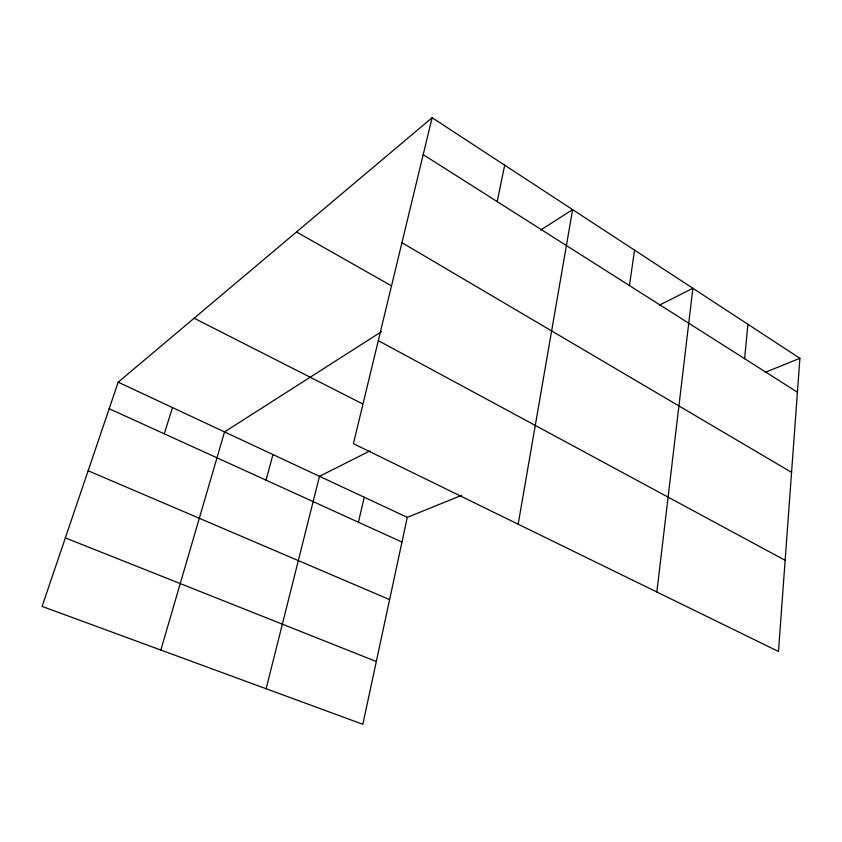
<?xml version="1.0" encoding="UTF-8"?>
<svg xmlns="http://www.w3.org/2000/svg" width="842" height="842" viewBox="0 0 842 842"><rect width="100%" height="100%" fill="white"/><g stroke="black" fill="none" stroke-linecap="round" stroke-linejoin="round"><path stroke-width="1.26" d="M799.9 358.292L778.471 651.466L353.419 443.66L432.114 117.712L799.9 358.292L765.22 372.343M744.633 358.703L747.907 324.286M656.834 592L692.882 288.29L659.402 305.151M629.437 285.564L634.552 250.137M518.167 524.208L572.623 209.626L540.88 229.898M497.19 201.617L504.684 165.179M461.648 495.338L407.275 517.367L362.828 724.288L42.1 606.408L118.196 382.184L432.114 117.712M358.418 522.229L364.239 497.243M266.125 688.745L319.497 476.319L370.091 450.849M266.03 480.15L272.966 454.564M160.833 650.045L224.53 431.914L381.521 331.664M164.253 433.788L172.505 407.581M65.35 537.901L376.311 661.517M88.136 470.762L389.604 599.609M109.186 408.707L401.971 542.069M118.196 382.184L407.275 517.367M194.113 318.223L362.618 403.886M378.279 340.652L785.133 560.309M296.5 231.96L391.467 285.848M401.939 242.685L791.564 472.341M423.2 154.633L797.416 392.204"/></g></svg>
